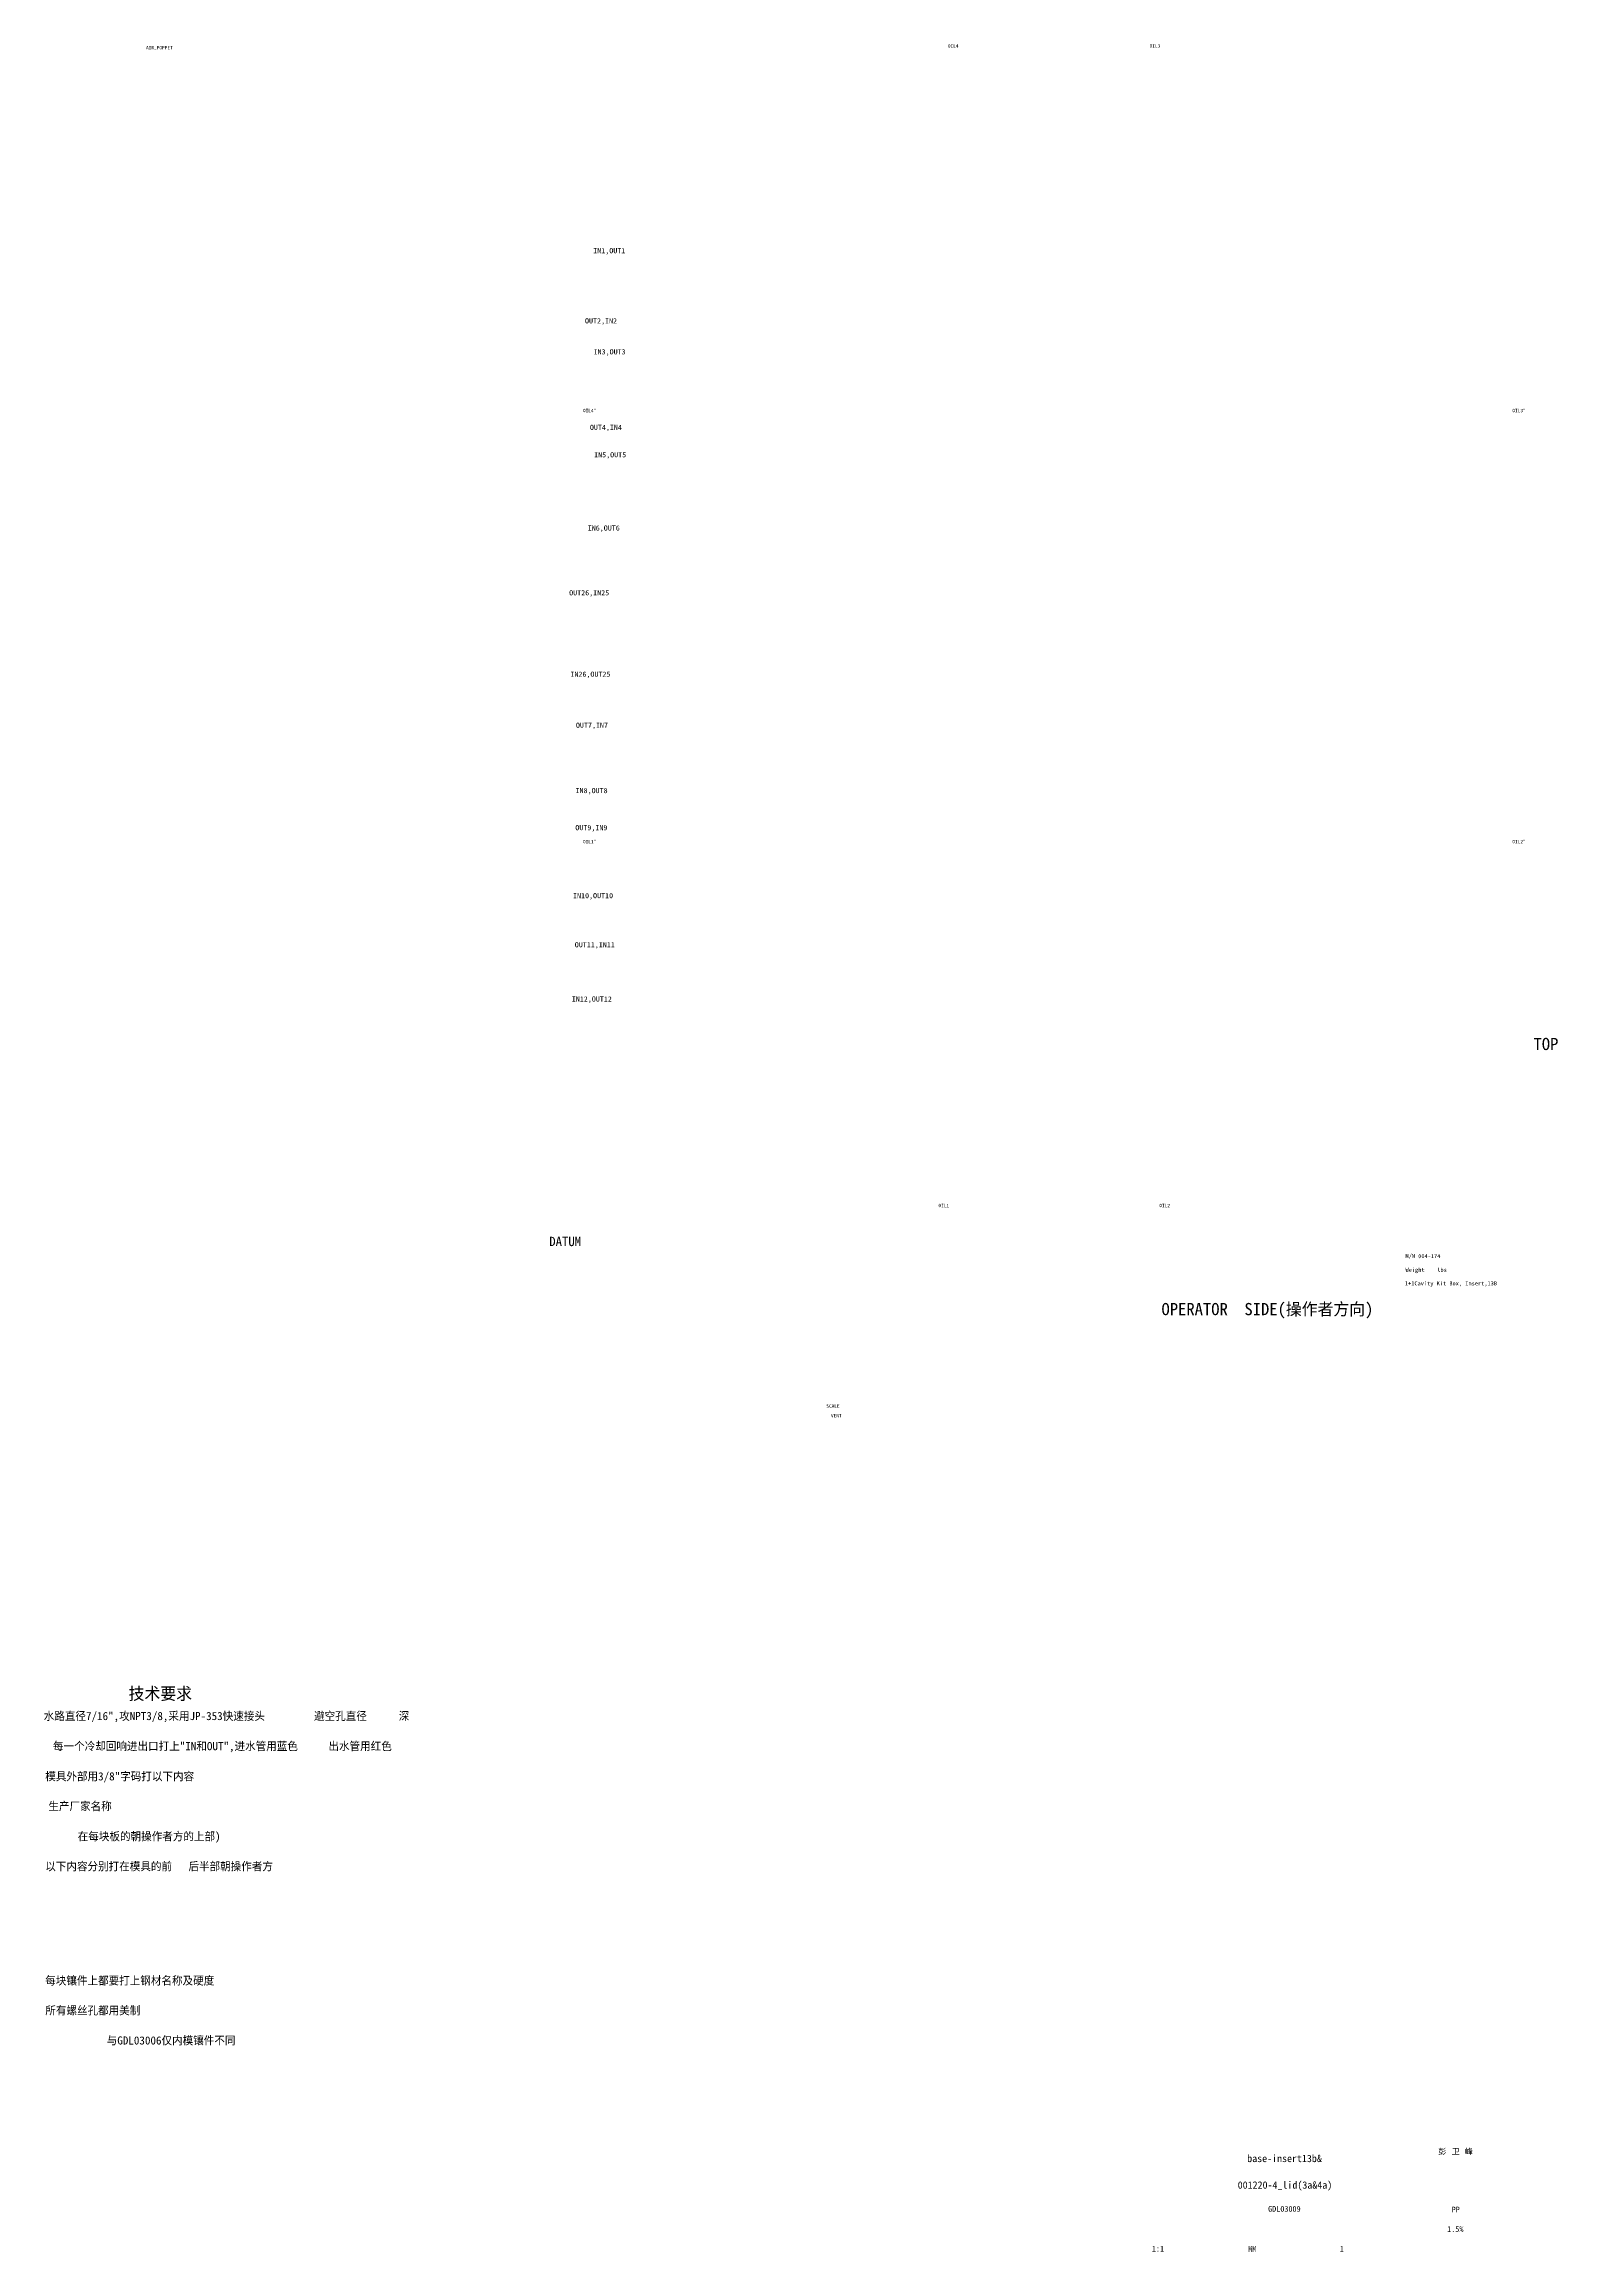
# Model space of a CAD drawing. Header units: millimetres. Extents: x -1 to 1014, y -756 to 757.
# Drawn here: x 509 to 1011, y -756 to -25 of the extents above; entities that cross this region are included whole.
import ezdxf

# ---------------------------------------------------------------- set-up
doc = ezdxf.new("R2010")
doc.units = ezdxf.units.MM

# ---------------------------------------------------------------- blocks, each defined once
blk = doc.blocks.new('blockName2')
for s, height, p in [('AIR_POPPET', 1.1291, (542.591, -27.1774)), ('OIL4', 1.1291, (807.897, -26.5947)), ('OIL3', 1.1291, (874.651, -26.5947)), ('IN13', 1.03702599e-16, (533.006, -94.9315)), ('IN1,OUT1', 1.69365, (690.567, -94.616)), ('OUT13', 1.03702599e-16, (541.063, -96.1413)), ('OUT14', 1.03702599e-16, (532.47, -112.324)), ('IN14', 1.03702599e-16, (540.527, -111.115)), ('OUT2,IN2', 1.69365, (687.829, -117.818)), ('IN15', 1.03702599e-16, (532.705, -127.91)), ('OUT15', 1.03702599e-16, (540.762, -129.119)), ('IN3,OUT3', 1.69365, (690.681, -128.061)), ('OUT16', 1.03702599e-16, (532.834, -145.854)), ('IN16', 1.03702599e-16, (540.89, -144.644)), ('OIL4"', 1.1291, (687.157, -147.193)), ('OIL3"', 1.1291, (994.66, -147.193)), ('OUT4,IN4', 1.69365, (689.45, -153.047)), ('IN5,OUT5', 1.69365, (690.854, -162.107)), ('IN17', 1.03702599e-16, (533.002, -160.967)), ('OUT17', 1.03702599e-16, (541.059, -162.177)), ('OUT18', 1.03702599e-16, (533.033, -177.209)), ('IN18', 1.03702599e-16, (541.09, -175.999)), ('IN6,OUT6', 1.69365, (688.744, -186.348)), ('OUT26,IN25', 1.69365, (682.593, -207.768)), ('IN26,OUT25', 1.69365, (682.996, -234.689)), ('OUT7,IN7', 1.69365, (684.833, -251.573)), ('OUT19', 1.03702599e-16, (532.727, -264.883)), ('IN19', 1.03702599e-16, (540.784, -263.673)), ('IN8,OUT8', 1.69365, (684.715, -273.198)), ('IN20', 1.03702599e-16, (532.89, -278.489)), ('OUT20', 1.03702599e-16, (540.947, -279.699)), ('OUT9,IN9', 1.69365, (684.635, -285.459)), ('OIL1"', 1.1291, (687.157, -289.799)), ('OIL2"', 1.1291, (994.66, -289.799)), ('OUT21', 1.03702599e-16, (532.944, -293.884)), ('IN21', 1.03702599e-16, (541.001, -292.675)), ('STAMP:TOP', 1.23455332e-16, (1011.37, -293.632)), ('IN22', 1.03702599e-16, (532.539, -306.03)), ('IN10,OUT10', 1.69365, (683.87, -307.949)), ('OUT22', 1.03702599e-16, (540.596, -307.24)), ('OUT23', 1.03702599e-16, (532.763, -320.985)), ('IN23', 1.03702599e-16, (540.82, -319.776)), ('OUT11,IN11', 1.69365, (684.447, -324.191)), ('IN24', 1.03702599e-16, (532.613, -339.267)), ('OUT24', 1.03702599e-16, (540.67, -340.476)), ('IN12,OUT12', 1.69365, (683.47, -342.138)), ('TOP', 4.03251, (1001.66, -358.18)), ('OIL1', 1.1291, (804.782, -410.164)), ('OIL2', 1.1291, (877.874, -410.164)), ('DATUM', 3.09696, (676.007, -423.016)), ('Weight    lbs', 1.344173, (959.301, -431.544)), ('M/N 004-174', 1.344173, (959.301, -427.009)), ('313(B板镶件工艺螺丝孔)', 9.8764666e-17, (759.966, -435.417)), ('313(B板镶件工艺螺丝孔)', 9.8764666e-17, (928.088, -435.417)), ('1+1Cavity Kit Box, Insert,13B', 1.344173, (959.098, -436.02)), ('OPERATOR  SIDE(操作者方向)', 4.032508, (878.569, -445.873)), ('SCALE  ', 1.1291, (767.657, -476.466)), ('VENT', 1.1291, (769.215, -479.641)), ('技术要求', 4.03251, (536.836, -573.069)), ('水路直径7/16",攻NPT3/8,采用JP-353快速接头', 2.688336, (508.746, -579.808)), ('避空孔直径', 2.68834, (598.182, -579.808)), ('深', 2.6883, (626.208, -579.808)), ('每一个冷却回响进出口打上"IN和OUT",进水管用蓝色', 2.688336, (511.815, -589.783)), ('出水管用红色', 2.68834, (602.944, -589.783)), ('模具外部用3/8"字码打以下内容', 2.688336, (509.257, -599.758)), ('生产厂家名称', 2.68834, (510.28, -609.64)), ('在每块板的朝操作者方的上部)', 2.688336, (520, -619.615)), ('以下内容分别打在模具的前', 2.688336, (509.257, -629.528)), ('后半部朝操作者方', 2.68834, (556.622, -629.528)), ('每块镶件上都要打上钢材名称及硬度', 2.688336, (509.257, -667.322)), ('所有螺丝孔都用美制', 2.68834, (509.257, -677.203)), ('与GDL03006仅内模镶件不同', 2.688336, (529.591, -687.117)), ('彭', 1.8866, (970.153, -723.407)), ('卫', 1.8866, (974.554, -723.407)), ('峰', 1.8866, (978.954, -723.407)), ('base-insert13b&', 2.419507, (906.937, -726.016)), ('001220-4_lid(3a&4a)', 2.419507, (903.791, -734.803)), ('GDL03009', 1.88655, (913.844, -742.436)), ('PP', 1.88655, (974.575, -742.661)), ('1.5%', 1.88655, (973.085, -749.106)), ('1:1', 1.88655, (875.38, -755.586)), ('MM', 1.88655, (907.235, -755.7)), ('1', 1.8866, (937.548, -755.586))]:
    blk.add_text(s, height=height).set_placement(p)

msp = doc.modelspace()

# ---------------------------------------------------------------- block references
msp.add_blockref('blockName2', (0, 0))

doc.saveas('drawing.dxf')
